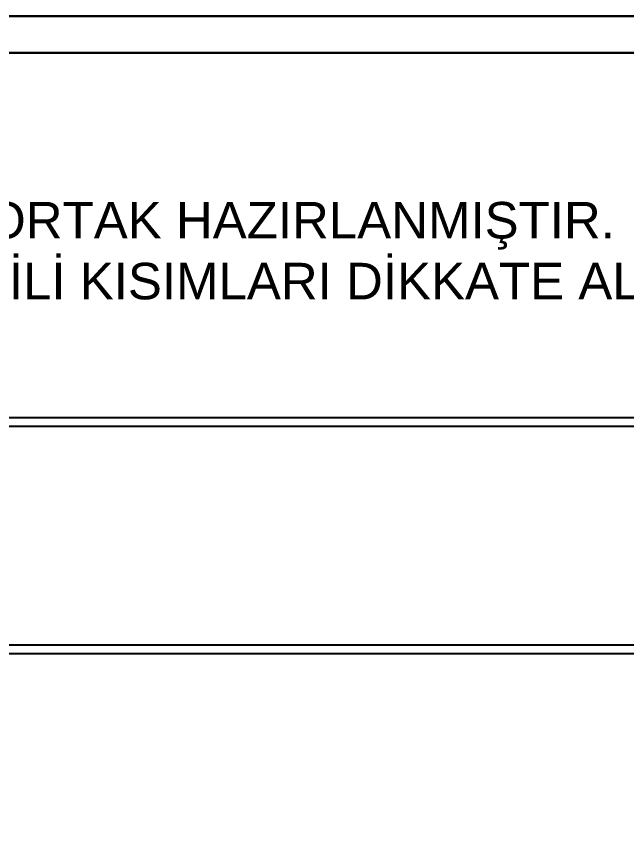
# Model space of a CAD drawing. Header units: centimetres. Extents: x 405464 to 563355, y 50011 to 66875.
# Drawn here: x 525191 to 526864, y 56789 to 59011 of the extents above; entities that cross this region are included whole.
import ezdxf

# ---------------------------------------------------------------- set-up
doc = ezdxf.new("R2010")
doc.units = ezdxf.units.CM
doc.layers.add('0-KRCN-SHT-02CIHAZ', color=132, linetype='Continuous', lineweight=25)
doc.layers.add('0-KRCN-Z-ANTET', color=71, linetype='Continuous', lineweight=30)
doc.styles.add('Ince', font='arial.ttf')

msp = doc.modelspace()

# ---------------------------------------------------------------- linework, layer by layer
at = {"layer": '0-KRCN-SHT-02CIHAZ', "color": 8}
for p, q in [((544442.4, 57911.3), (519319.8, 57911.3)), ((519319.8, 57888.8), (544442.4, 57888.8)), ((544442.4, 57288.8), (519319.8, 57288.8)), ((519319.8, 57266.3), (544442.4, 57266.3))]:
    msp.add_line(p, q, dxfattribs=at)
at = {"layer": '0-KRCN-Z-ANTET'}
for points in [[(405464.1, 50011.3), (563355.4, 50011.3), (563355.4, 59011.3), (405464.1, 59011.3)], [(503064.1, 50111.3), (544661.8, 50111.3), (544661.8, 58911.3), (503064.1, 58911.3)]]:
    msp.add_lwpolyline(points, close=True, dxfattribs=at)

# ---------------------------------------------------------------- texts
at = {"layer": '0-KRCN-Z-ANTET', "color": 6, "insert": (520754.4, 58502.8), "char_height": 100, "width": 7005.556, "attachment_point": 1, "style": 'Ince'}
msp.add_mtext('KOLON ŞEMASI / İZOMETRİ PLANI TEMİZ ODA VE ANA BİNA İÇİN ORTAK HAZIRLANMIŞTIR.\\PİLGİLİ PROJEDE KOLON ŞEMASININ / İZOMETRİ PLANLARININ İLGİLİ KISIMLARI DİKKATE ALINACAKTIR.', dxfattribs=at)

doc.saveas('drawing.dxf')
